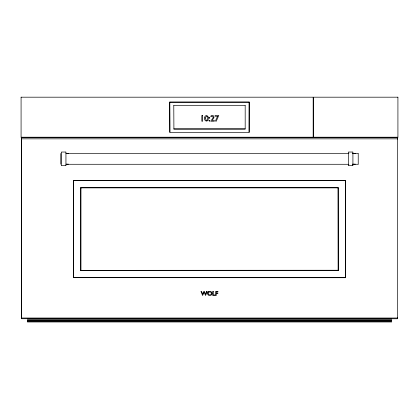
<?xml version="1.0" encoding="UTF-8"?>
<svg xmlns="http://www.w3.org/2000/svg" width="419" height="419" viewBox="0 0 419 419"><rect width="100%" height="100%" fill="white"/><g stroke="black" fill="none" stroke-linecap="round" stroke-linejoin="round"><path stroke-width="0.63" d="M249.226 102.089L249.137 132.346L169.863 132.346L169.737 102.178L249.137 102.053L249.137 132.31M80.909 188.199L80.914 187.796L338.086 187.796L338.18 270.239L337.777 270.245M338.091 270.245L80.914 270.334L81.223 270.245M21.081 97.129L21.081 137.264M21.584 138.783L21.584 318.084M73.425 180.626L73.461 277.692L345.57 277.724L345.57 180.406L73.461 180.442M80.747 187.722L80.747 270.407M169.774 102.089L169.863 132.31M173.78 105.457L173.906 129.062L245.22 128.937M338.253 270.407L338.212 187.764L80.788 187.764M397.919 137.264L397.919 97.129M391.707 320.582L391.707 320.2L27.361 320.2L27.293 320.582M397.416 318.084L397.416 317.77M245.094 105.368L173.817 105.368M338.253 187.722L338.091 188.199M397.416 139.098L397.416 138.783M208.578 291.598L209.746 291.305L210.93 291.598A2.027 2.027 0 0 1 211.815 292.609L211.904 292.871A2.231 2.231 0 0 1 211.956 293.703L211.82 294.227A2.043 2.043 0 0 1 210.94 295.243L209.736 295.547L208.562 295.243A2.095 2.095 0 0 1 207.536 293.426A2.231 2.231 0 0 1 207.578 292.86M21.641 138.841L397.359 138.841M397.861 137.207L21.139 137.207M27.361 318.812L27.361 319.194L391.707 319.194L391.639 318.812M338.212 270.365L80.788 270.365M391.697 320.566L27.303 320.566M21.139 97.187L397.861 97.187M169.795 102.105L249.226 102.178M397.359 318.026L21.641 318.026M80.909 187.885L80.909 270.245M61.698 152.034L65.783 152.034M348.671 152.034L352.761 152.034M66.176 153.422L348.901 153.422M352.824 153.422L358.062 153.422M66.013 153.548L68.412 153.548M352.389 153.548L355.385 153.548M66.013 164.154L68.412 164.154M352.389 164.154L355.385 164.154M66.176 164.279L348.901 164.279M352.824 164.279L358.062 164.279M61.698 165.667L65.783 165.667M348.671 165.667L352.761 165.667M245.183 105.368L245.183 129.026L173.78 128.937M358.224 153.49L358.224 164.211M352.918 152.102L352.918 165.599M348.508 152.102L348.508 165.599M65.945 152.102L65.945 165.599M61.535 152.102L61.535 165.599M60.776 153.49L60.776 164.211M207.604 292.923A2.095 2.095 0 0 1 208.594 291.629M205.436 118.027C207.395 126.931 208.536 110.663 205.436 118.027M213.124 117.289L213.114 117.514A1.702 1.702 0 0 1 213.025 117.912L210.715 121.238L214.366 121.238L214.366 120.452L212.161 120.452L213.852 117.886A2.399 2.399 0 0 0 213.936 116.932L213.606 116.063A1.587 1.587 0 0 0 213.114 115.623L212.684 115.45A2.006 2.006 0 0 0 212.192 115.393A1.796 1.796 0 0 0 211.511 115.529C210.417 115.838 210.647 117.524 211.611 116.32A1.257 1.257 0 0 1 212.134 116.204L212.271 116.215A0.943 0.943 0 0 1 212.925 116.608L213.124 117.289M204.613 117.922C203.514 121.253 208.505 122.657 208.306 118.787C209.411 115.455 204.414 114.047 204.613 117.922M208.159 293.206L208.264 294.054A1.503 1.503 0 0 0 208.924 294.793L210.579 294.793A1.503 1.503 0 0 0 211.239 294.054L211.239 292.797A1.498 1.498 0 0 0 210.579 292.059L208.924 292.059A1.498 1.498 0 0 0 208.264 292.797L208.159 293.206M208.992 117.802C209.851 119.651 210.312 116.257 208.992 117.802M208.992 120.735C209.851 122.584 210.317 119.185 208.992 120.735M21.563 137.5L21.563 318.739L397.469 318.77L397.469 137.469L21.563 137.5M27.303 321.598L27.361 321.97L391.707 321.97L391.707 321.588L27.303 321.598M206.667 291.357L205.535 294.206L204.388 291.357L203.823 291.357L202.676 294.206L201.539 291.357L200.947 291.357L202.618 295.526L204.1 292.148L205.572 295.526L207.253 291.357L206.667 291.357M217.566 116.257L215.45 120.991L216.183 121.311L218.797 115.471L215.067 115.471L215.067 116.257L217.566 116.257M313.543 97.381L313.161 97.381L313.161 137.013L313.543 137.013L313.543 97.381M202.655 115.471L201.827 115.471L201.827 121.238L202.655 121.238L202.655 115.471M345.366 180.61L73.634 180.61L73.634 277.519L345.366 277.519L345.366 180.61M213.287 291.357L212.695 291.357L212.695 295.489L215.151 295.489L215.151 294.96L213.287 294.96L213.287 291.357M217.88 291.357L215.675 291.357L215.675 295.489L216.267 295.489L216.267 293.572L217.88 293.572L217.88 293.038L216.267 293.038L216.267 291.891L217.88 291.891L217.88 291.357"/></g></svg>
